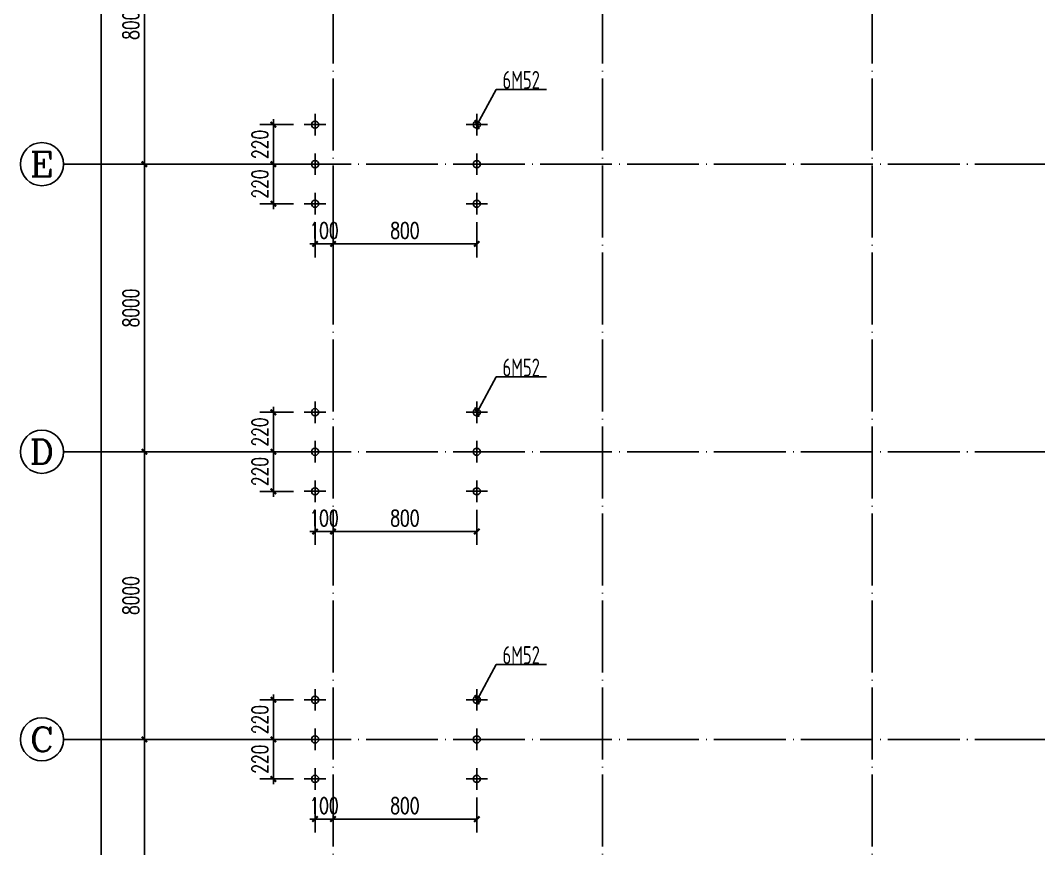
# Model space of a CAD drawing. Extents: x 14475413 to 15955882, y -732572 to -282951.
# Drawn here: x 14998970 to 15027303, y -563775 to -540735 of the extents above; entities that cross this region are included whole.
import ezdxf
from ezdxf.enums import TextEntityAlignment as Align

# ---------------------------------------------------------------- set-up
doc = ezdxf.new("R2010")
doc.units = 0
doc.header["$LTSCALE"] = 1000
doc.header["$MEASUREMENT"] = 0
doc.linetypes.add('DOTE', pattern=[2.42, 2, -0.2, 0.02, -0.2])
for name, color, linetype in [('AXIS', 3, 'Continuous'), ('AXIS_TEXT', 7, 'Continuous'), ('DOTE', 1, 'DOTE'), ('PUB_DIM', 3, 'Continuous'), ('中粗', 4, 'Continuous'), ('标注', 7, 'Continuous')]:
    doc.layers.add(name, color=color, linetype=linetype)
doc.styles.add('_TCH_AXIS', font='COMPLEX', dxfattribs={"bigfont": 'GBCBIG'})
doc.styles.add('_TCH_DIM_T3', font='SIMPLEX', dxfattribs={"width": 0.705882, "bigfont": 'GBCBIG'})
doc.styles.add('COMPLEX', font='COMPLEX')
doc.styles.get("Standard").update_dxf_attribs({"font": 'gbenor.shx', "bigfont": 'gbcbig.shx'})
doc.styles.add('TSSD_REIN', font='tssdeng.shx', dxfattribs={"width": 0.7, "bigfont": 'tssdchn.shx'})
doc.dimstyles.new('100', dxfattribs={"dimtxt": 250, "dimasz": 200, "dimexe": 250, "dimexo": 300, "dimgap": 150, "dimtad": 1, "dimdec": 0, "dimzin": 0, "dimdsep": 46, "dimtxsty": 'Standard', "dimblk": 'ARCHTICK', "dimcen": 0.09, "dimclrd": 256, "dimclre": 256, "dimclrt": 256, "dimadec": 0, "dimazin": 0, "dimtfac": 1, "dimtdec": 0, "dimtix": 1, "dimtmove": 2, "dimatfit": 3, "dimldrblk": 'ARCHTICK', "dimfxl": 0, "dimtolj": 1, "dimtzin": 0, "dimarcsym": 0})
doc.dimstyles.new('_TCH_ARCH&&150', dxfattribs={"dimtxt": 446.25, "dimasz": 150, "dimexe": 375, "dimexo": 450, "dimgap": 150, "dimtad": 1, "dimdec": 0, "dimzin": 0, "dimdsep": 46, "dimtxsty": '_TCH_DIM_T3', "dimblk": 'ARCHTICK', "dimcen": 0.09, "dimclrt": 7, "dimazin": 2, "dimtfac": 1, "dimtdec": 0, "dimtix": 1, "dimtmove": 2, "dimatfit": 3, "dimfxl": 0, "dimtolj": 1, "dimtzin": 0, "dimarcsym": 0})

# ---------------------------------------------------------------- blocks, each defined once
blk = doc.blocks.new('_AXISO')
blk.add_circle((0, 0), 0.5)
at = {"layer": 'AXIS_TEXT', "style": 'COMPLEX', "width": 1.041667}
blk.add_attdef('A', text='', height=0.56, dxfattribs=at).set_placement((-0.25, -0.28), (0.25, -0.28), align=Align.FIT)
blk = doc.blocks.new('_ArchTick')
at = {"color": 0, "linetype": 'ByBlock', "const_width": 0.4}
blk.add_lwpolyline([(-0.5, -0.5), (0.5, 0.5)], dxfattribs=at)
blk = doc.blocks.new('*D1078')
at = {"layer": 'AXIS', "color": 0, "lineweight": -2}
for p, q in [((15005720, -480736), (15000845, -480736)), ((15001220, -576736), (15001220, -480736)), ((15005720, -576736), (15000845, -576736))]:
    blk.add_line(p, q, dxfattribs=at)
at = {"layer": 'Defpoints', "color": 0}
for p in [(15001220, -480736), (15006170, -480736), (15006170, -576736)]:
    blk.add_point(p, dxfattribs=at)
at = {"layer": 'AXIS', "color": 0, "lineweight": -2, "xscale": 150, "yscale": 150, "zscale": 150}
for p, rotation in [((15001220, -480736), 90), ((15001220, -576736), 270)]:
    blk.add_blockref('_ArchTick', p, dxfattribs=dict(at, rotation=rotation))
at = {"layer": 'AXIS', "color": 7, "insert": (15000847, -528736), "char_height": 446.2, "attachment_point": 5, "rotation": 90, "style": '_TCH_DIM_T3'}
blk.add_mtext('\\A1;96000', dxfattribs=at)
blk = doc.blocks.new('*D1080')
at = {"layer": 'AXIS', "color": 0, "lineweight": -2}
for p, q in [((15005720, -560736), (15002045, -560736)), ((15002420, -568736), (15002420, -560736)), ((15005720, -568736), (15002045, -568736))]:
    blk.add_line(p, q, dxfattribs=at)
at = {"layer": 'Defpoints', "color": 0}
for p in [(15002420, -560736), (15006170, -560736), (15006170, -568736)]:
    blk.add_point(p, dxfattribs=at)
at = {"layer": 'AXIS', "color": 0, "lineweight": -2, "xscale": 150, "yscale": 150, "zscale": 150}
for p, rotation in [((15002420, -560736), 90), ((15002420, -568736), 270)]:
    blk.add_blockref('_ArchTick', p, dxfattribs=dict(at, rotation=rotation))
at = {"layer": 'AXIS', "color": 7, "insert": (15002047, -564736), "char_height": 446.2, "attachment_point": 5, "rotation": 90, "style": '_TCH_DIM_T3'}
blk.add_mtext('\\A1;8000', dxfattribs=at)
blk = doc.blocks.new('*D1081')
at = {"layer": 'AXIS', "color": 0, "lineweight": -2}
for p, q in [((15005720, -552736), (15002045, -552736)), ((15002420, -560736), (15002420, -552736)), ((15005720, -560736), (15002045, -560736))]:
    blk.add_line(p, q, dxfattribs=at)
at = {"layer": 'Defpoints', "color": 0}
for p in [(15002420, -552736), (15006170, -552736), (15006170, -560736)]:
    blk.add_point(p, dxfattribs=at)
at = {"layer": 'AXIS', "color": 0, "lineweight": -2, "xscale": 150, "yscale": 150, "zscale": 150}
for p, rotation in [((15002420, -552736), 90), ((15002420, -560736), 270)]:
    blk.add_blockref('_ArchTick', p, dxfattribs=dict(at, rotation=rotation))
at = {"layer": 'AXIS', "color": 7, "insert": (15002047, -556736), "char_height": 446.2, "attachment_point": 5, "rotation": 90, "style": '_TCH_DIM_T3'}
blk.add_mtext('\\A1;8000', dxfattribs=at)
blk = doc.blocks.new('*D1082')
at = {"layer": 'AXIS', "color": 0, "lineweight": -2}
for p, q in [((15005720, -544736), (15002045, -544736)), ((15002420, -552736), (15002420, -544736)), ((15005720, -552736), (15002045, -552736))]:
    blk.add_line(p, q, dxfattribs=at)
at = {"layer": 'Defpoints', "color": 0}
for p in [(15002420, -544736), (15006170, -544736), (15006170, -552736)]:
    blk.add_point(p, dxfattribs=at)
at = {"layer": 'AXIS', "color": 0, "lineweight": -2, "xscale": 150, "yscale": 150, "zscale": 150}
for p, rotation in [((15002420, -544736), 90), ((15002420, -552736), 270)]:
    blk.add_blockref('_ArchTick', p, dxfattribs=dict(at, rotation=rotation))
at = {"layer": 'AXIS', "color": 7, "insert": (15002047, -548736), "char_height": 446.2, "attachment_point": 5, "rotation": 90, "style": '_TCH_DIM_T3'}
blk.add_mtext('\\A1;8000', dxfattribs=at)
blk = doc.blocks.new('*D1083')
at = {"layer": 'AXIS', "color": 0, "lineweight": -2}
for p, q in [((15005720, -536736), (15002045, -536736)), ((15002420, -544736), (15002420, -536736)), ((15005720, -544736), (15002045, -544736))]:
    blk.add_line(p, q, dxfattribs=at)
at = {"layer": 'Defpoints', "color": 0}
for p in [(15002420, -536736), (15006170, -536736), (15006170, -544736)]:
    blk.add_point(p, dxfattribs=at)
at = {"layer": 'AXIS', "color": 0, "lineweight": -2, "xscale": 150, "yscale": 150, "zscale": 150}
for p, rotation in [((15002420, -536736), 90), ((15002420, -544736), 270)]:
    blk.add_blockref('_ArchTick', p, dxfattribs=dict(at, rotation=rotation))
at = {"layer": 'AXIS', "color": 7, "insert": (15002047, -540736), "char_height": 446.2, "attachment_point": 5, "rotation": 90, "style": '_TCH_DIM_T3'}
blk.add_mtext('\\A1;8000', dxfattribs=at)
blk = doc.blocks.new('*D1225')
at = {"layer": 'Defpoints', "color": 0}
for p in [(15006010, -543636), (15007024, -543636), (15007024, -544736)]:
    blk.add_point(p, dxfattribs=at)
at = {"layer": 'PUB_DIM', "color": 0, "lineweight": -2}
for p, q in [((15006574, -543636), (15005635, -543636)), ((15006010, -543636), (15006010, -543486)), ((15006010, -544736), (15006010, -543636)), ((15006574, -544736), (15005635, -544736)), ((15006010, -544736), (15006010, -544886))]:
    blk.add_line(p, q, dxfattribs=at)
at = {"layer": 'PUB_DIM', "color": 0, "lineweight": -2, "xscale": 150, "yscale": 150, "zscale": 150}
for p, rotation in [((15006010, -543636), 270), ((15006010, -544736), 90)]:
    blk.add_blockref('_ArchTick', p, dxfattribs=dict(at, rotation=rotation))
at = {"layer": 'PUB_DIM', "color": 7, "insert": (15005637, -544186), "char_height": 446.2, "attachment_point": 5, "rotation": 90, "style": '_TCH_DIM_T3'}
blk.add_mtext('\\A1;220', dxfattribs=at)
blk = doc.blocks.new('*D1226')
at = {"layer": 'Defpoints', "color": 0}
for p in [(15006010, -544736), (15007024, -544736), (15007024, -545836)]:
    blk.add_point(p, dxfattribs=at)
at = {"layer": 'PUB_DIM', "color": 0, "lineweight": -2}
for p, q in [((15006574, -544736), (15005635, -544736)), ((15006010, -544736), (15006010, -544586)), ((15006010, -545836), (15006010, -544736)), ((15006574, -545836), (15005635, -545836)), ((15006010, -545836), (15006010, -545986))]:
    blk.add_line(p, q, dxfattribs=at)
at = {"layer": 'PUB_DIM', "color": 0, "lineweight": -2, "xscale": 150, "yscale": 150, "zscale": 150}
for p, rotation in [((15006010, -544736), 270), ((15006010, -545836), 90)]:
    blk.add_blockref('_ArchTick', p, dxfattribs=dict(at, rotation=rotation))
at = {"layer": 'PUB_DIM', "color": 7, "insert": (15005637, -545286), "char_height": 446.2, "attachment_point": 5, "rotation": 90, "style": '_TCH_DIM_T3'}
blk.add_mtext('\\A1;220', dxfattribs=at)
blk = doc.blocks.new('*D1227')
at = {"layer": 'Defpoints', "color": 0}
for p in [(15007670, -545901), (15011670, -545901), (15011670, -546953)]:
    blk.add_point(p, dxfattribs=at)
at = {"layer": 'PUB_DIM', "color": 0, "lineweight": -2}
for p, q in [((15007670, -546351), (15007670, -547328)), ((15011670, -546351), (15011670, -547328)), ((15007670, -546953), (15011670, -546953))]:
    blk.add_line(p, q, dxfattribs=at)
at = {"layer": 'PUB_DIM', "color": 0, "lineweight": -2, "xscale": 150, "yscale": 150, "zscale": 150, "rotation": 180}
blk.add_blockref('_ArchTick', (15007670, -546953), dxfattribs=at)
at = {"layer": 'PUB_DIM', "color": 0, "lineweight": -2, "xscale": 150, "yscale": 150, "zscale": 150}
blk.add_blockref('_ArchTick', (15011670, -546953), dxfattribs=at)
at = {"layer": 'PUB_DIM', "color": 7, "insert": (15009670, -546580), "char_height": 446.2, "attachment_point": 5, "style": '_TCH_DIM_T3'}
blk.add_mtext('\\A1;800', dxfattribs=at)
blk = doc.blocks.new('*D1228')
at = {"layer": 'Defpoints', "color": 0}
for p in [(15007170, -545901), (15007670, -545901), (15007670, -546953)]:
    blk.add_point(p, dxfattribs=at)
at = {"layer": 'PUB_DIM', "color": 0, "lineweight": -2}
for p, q in [((15007170, -546351), (15007170, -547328)), ((15007670, -546351), (15007670, -547328)), ((15007170, -546953), (15007020, -546953)), ((15007170, -546953), (15007670, -546953)), ((15007670, -546953), (15007820, -546953))]:
    blk.add_line(p, q, dxfattribs=at)
at = {"layer": 'PUB_DIM', "color": 0, "lineweight": -2, "xscale": 150, "yscale": 150, "zscale": 150}
blk.add_blockref('_ArchTick', (15007170, -546953), dxfattribs=at)
at = {"layer": 'PUB_DIM', "color": 0, "lineweight": -2, "xscale": 150, "yscale": 150, "zscale": 150, "rotation": 180}
blk.add_blockref('_ArchTick', (15007670, -546953), dxfattribs=at)
at = {"layer": 'PUB_DIM', "color": 7, "insert": (15007420, -546580), "char_height": 446.2, "attachment_point": 5, "style": '_TCH_DIM_T3'}
blk.add_mtext('\\A1;100', dxfattribs=at)
blk = doc.blocks.new('*D1237')
at = {"layer": 'Defpoints', "color": 0}
for p in [(15006010, -551636), (15007024, -551636), (15007024, -552736)]:
    blk.add_point(p, dxfattribs=at)
at = {"layer": 'PUB_DIM', "color": 0, "lineweight": -2}
for p, q in [((15006574, -551636), (15005635, -551636)), ((15006010, -551636), (15006010, -551486)), ((15006010, -552736), (15006010, -551636)), ((15006574, -552736), (15005635, -552736)), ((15006010, -552736), (15006010, -552886))]:
    blk.add_line(p, q, dxfattribs=at)
at = {"layer": 'PUB_DIM', "color": 0, "lineweight": -2, "xscale": 150, "yscale": 150, "zscale": 150}
for p, rotation in [((15006010, -551636), 270), ((15006010, -552736), 90)]:
    blk.add_blockref('_ArchTick', p, dxfattribs=dict(at, rotation=rotation))
at = {"layer": 'PUB_DIM', "color": 7, "insert": (15005637, -552186), "char_height": 446.2, "attachment_point": 5, "rotation": 90, "style": '_TCH_DIM_T3'}
blk.add_mtext('\\A1;220', dxfattribs=at)
blk = doc.blocks.new('*D1238')
at = {"layer": 'Defpoints', "color": 0}
for p in [(15006010, -552736), (15007024, -552736), (15007024, -553836)]:
    blk.add_point(p, dxfattribs=at)
at = {"layer": 'PUB_DIM', "color": 0, "lineweight": -2}
for p, q in [((15006574, -552736), (15005635, -552736)), ((15006010, -552736), (15006010, -552586)), ((15006010, -553836), (15006010, -552736)), ((15006574, -553836), (15005635, -553836)), ((15006010, -553836), (15006010, -553986))]:
    blk.add_line(p, q, dxfattribs=at)
at = {"layer": 'PUB_DIM', "color": 0, "lineweight": -2, "xscale": 150, "yscale": 150, "zscale": 150}
for p, rotation in [((15006010, -552736), 270), ((15006010, -553836), 90)]:
    blk.add_blockref('_ArchTick', p, dxfattribs=dict(at, rotation=rotation))
at = {"layer": 'PUB_DIM', "color": 7, "insert": (15005637, -553286), "char_height": 446.2, "attachment_point": 5, "rotation": 90, "style": '_TCH_DIM_T3'}
blk.add_mtext('\\A1;220', dxfattribs=at)
blk = doc.blocks.new('*D1239')
at = {"layer": 'Defpoints', "color": 0}
for p in [(15007670, -553901), (15011670, -553901), (15011670, -554953)]:
    blk.add_point(p, dxfattribs=at)
at = {"layer": 'PUB_DIM', "color": 0, "lineweight": -2}
for p, q in [((15007670, -554351), (15007670, -555328)), ((15011670, -554351), (15011670, -555328)), ((15007670, -554953), (15011670, -554953))]:
    blk.add_line(p, q, dxfattribs=at)
at = {"layer": 'PUB_DIM', "color": 0, "lineweight": -2, "xscale": 150, "yscale": 150, "zscale": 150, "rotation": 180}
blk.add_blockref('_ArchTick', (15007670, -554953), dxfattribs=at)
at = {"layer": 'PUB_DIM', "color": 0, "lineweight": -2, "xscale": 150, "yscale": 150, "zscale": 150}
blk.add_blockref('_ArchTick', (15011670, -554953), dxfattribs=at)
at = {"layer": 'PUB_DIM', "color": 7, "insert": (15009670, -554580), "char_height": 446.2, "attachment_point": 5, "style": '_TCH_DIM_T3'}
blk.add_mtext('\\A1;800', dxfattribs=at)
blk = doc.blocks.new('*D1240')
at = {"layer": 'Defpoints', "color": 0}
for p in [(15007170, -553901), (15007670, -553901), (15007670, -554953)]:
    blk.add_point(p, dxfattribs=at)
at = {"layer": 'PUB_DIM', "color": 0, "lineweight": -2}
for p, q in [((15007170, -554351), (15007170, -555328)), ((15007670, -554351), (15007670, -555328)), ((15007170, -554953), (15007020, -554953)), ((15007170, -554953), (15007670, -554953)), ((15007670, -554953), (15007820, -554953))]:
    blk.add_line(p, q, dxfattribs=at)
at = {"layer": 'PUB_DIM', "color": 0, "lineweight": -2, "xscale": 150, "yscale": 150, "zscale": 150}
blk.add_blockref('_ArchTick', (15007170, -554953), dxfattribs=at)
at = {"layer": 'PUB_DIM', "color": 0, "lineweight": -2, "xscale": 150, "yscale": 150, "zscale": 150, "rotation": 180}
blk.add_blockref('_ArchTick', (15007670, -554953), dxfattribs=at)
at = {"layer": 'PUB_DIM', "color": 7, "insert": (15007420, -554580), "char_height": 446.2, "attachment_point": 5, "style": '_TCH_DIM_T3'}
blk.add_mtext('\\A1;100', dxfattribs=at)
blk = doc.blocks.new('*D1273')
at = {"layer": 'Defpoints', "color": 0}
for p in [(15006010, -559636), (15007024, -559636), (15007024, -560736)]:
    blk.add_point(p, dxfattribs=at)
at = {"layer": 'PUB_DIM', "color": 0, "lineweight": -2}
for p, q in [((15006010, -559636), (15006010, -559486)), ((15006574, -559636), (15005635, -559636)), ((15006010, -560736), (15006010, -559636)), ((15006574, -560736), (15005635, -560736)), ((15006010, -560736), (15006010, -560886))]:
    blk.add_line(p, q, dxfattribs=at)
at = {"layer": 'PUB_DIM', "color": 0, "lineweight": -2, "xscale": 150, "yscale": 150, "zscale": 150}
for p, rotation in [((15006010, -559636), 270), ((15006010, -560736), 90)]:
    blk.add_blockref('_ArchTick', p, dxfattribs=dict(at, rotation=rotation))
at = {"layer": 'PUB_DIM', "color": 7, "insert": (15005637, -560186), "char_height": 446.2, "attachment_point": 5, "rotation": 90, "style": '_TCH_DIM_T3'}
blk.add_mtext('\\A1;220', dxfattribs=at)
blk = doc.blocks.new('*D1274')
at = {"layer": 'Defpoints', "color": 0}
for p in [(15006010, -560736), (15007024, -560736), (15007024, -561836)]:
    blk.add_point(p, dxfattribs=at)
at = {"layer": 'PUB_DIM', "color": 0, "lineweight": -2}
for p, q in [((15006010, -560736), (15006010, -560586)), ((15006574, -560736), (15005635, -560736)), ((15006010, -561836), (15006010, -560736)), ((15006574, -561836), (15005635, -561836)), ((15006010, -561836), (15006010, -561986))]:
    blk.add_line(p, q, dxfattribs=at)
at = {"layer": 'PUB_DIM', "color": 0, "lineweight": -2, "xscale": 150, "yscale": 150, "zscale": 150}
for p, rotation in [((15006010, -560736), 270), ((15006010, -561836), 90)]:
    blk.add_blockref('_ArchTick', p, dxfattribs=dict(at, rotation=rotation))
at = {"layer": 'PUB_DIM', "color": 7, "insert": (15005637, -561286), "char_height": 446.2, "attachment_point": 5, "rotation": 90, "style": '_TCH_DIM_T3'}
blk.add_mtext('\\A1;220', dxfattribs=at)
blk = doc.blocks.new('*D1275')
at = {"layer": 'Defpoints', "color": 0}
for p in [(15007670, -561901), (15011670, -561901), (15011670, -562953)]:
    blk.add_point(p, dxfattribs=at)
at = {"layer": 'PUB_DIM', "color": 0, "lineweight": -2}
for p, q in [((15007670, -562351), (15007670, -563328)), ((15011670, -562351), (15011670, -563328)), ((15007670, -562953), (15011670, -562953))]:
    blk.add_line(p, q, dxfattribs=at)
at = {"layer": 'PUB_DIM', "color": 0, "lineweight": -2, "xscale": 150, "yscale": 150, "zscale": 150, "rotation": 180}
blk.add_blockref('_ArchTick', (15007670, -562953), dxfattribs=at)
at = {"layer": 'PUB_DIM', "color": 0, "lineweight": -2, "xscale": 150, "yscale": 150, "zscale": 150}
blk.add_blockref('_ArchTick', (15011670, -562953), dxfattribs=at)
at = {"layer": 'PUB_DIM', "color": 7, "insert": (15009670, -562580), "char_height": 446.2, "attachment_point": 5, "style": '_TCH_DIM_T3'}
blk.add_mtext('\\A1;800', dxfattribs=at)
blk = doc.blocks.new('*D1276')
at = {"layer": 'Defpoints', "color": 0}
for p in [(15007170, -561901), (15007670, -561901), (15007670, -562953)]:
    blk.add_point(p, dxfattribs=at)
at = {"layer": 'PUB_DIM', "color": 0, "lineweight": -2}
for p, q in [((15007170, -562351), (15007170, -563328)), ((15007670, -562351), (15007670, -563328)), ((15007170, -562953), (15007020, -562953)), ((15007170, -562953), (15007670, -562953)), ((15007670, -562953), (15007820, -562953))]:
    blk.add_line(p, q, dxfattribs=at)
at = {"layer": 'PUB_DIM', "color": 0, "lineweight": -2, "xscale": 150, "yscale": 150, "zscale": 150}
blk.add_blockref('_ArchTick', (15007170, -562953), dxfattribs=at)
at = {"layer": 'PUB_DIM', "color": 0, "lineweight": -2, "xscale": 150, "yscale": 150, "zscale": 150, "rotation": 180}
blk.add_blockref('_ArchTick', (15007670, -562953), dxfattribs=at)
at = {"layer": 'PUB_DIM', "color": 7, "insert": (15007420, -562580), "char_height": 446.2, "attachment_point": 5, "style": '_TCH_DIM_T3'}
blk.add_mtext('\\A1;100', dxfattribs=at)

msp = doc.modelspace()

# ---------------------------------------------------------------- linework, layer by layer
at = {"layer": 'AXIS'}
for p, q in [((15006170.1, -544735.7), (15000170.1, -544735.7)), ((15006170.1, -552735.7), (15000170.1, -552735.7)), ((15006170.1, -560735.7), (15000170.1, -560735.7))]:
    msp.add_line(p, q, dxfattribs=at)
at = {"layer": 'DOTE'}
for p, q in [((15007670.1, -578235.7), (15007670.1, -479235.7)), ((15015170.1, -578235.7), (15015170.1, -479235.7)), ((15022670.1, -578235.7), (15022670.1, -479235.7)), ((15006170.1, -544735.7), (15069170.1, -544735.7)), ((15006170.1, -552735.7), (15069170.1, -552735.7)), ((15006170.1, -560735.7), (15069170.1, -560735.7))]:
    msp.add_line(p, q, dxfattribs=at)
at = {"layer": '中粗', "linetype": 'ByBlock'}
for p, q in [((15007170.1, -543335.7), (15007170.1, -543935.7)), ((15011670.1, -543335.7), (15011670.1, -543935.7)), ((15007470.1, -543635.7), (15006870.1, -543635.7)), ((15011970.1, -543635.7), (15011370.1, -543635.7)), ((15007170.1, -544435.7), (15007170.1, -545035.7)), ((15011670.1, -544435.7), (15011670.1, -545035.7)), ((15007470.1, -544735.7), (15006870.1, -544735.7)), ((15011970.1, -544735.7), (15011370.1, -544735.7)), ((15007170.1, -545535.7), (15007170.1, -546135.7)), ((15011670.1, -545535.7), (15011670.1, -546135.7)), ((15007470.1, -545835.7), (15006870.1, -545835.7)), ((15007095.1, -545835.7), (15007095.1, -545835.7)), ((15011970.1, -545835.7), (15011370.1, -545835.7)), ((15011595.1, -545835.7), (15011595.1, -545835.7)), ((15007170.1, -551335.7), (15007170.1, -551935.7)), ((15011670.1, -551335.7), (15011670.1, -551935.7)), ((15007470.1, -551635.7), (15006870.1, -551635.7)), ((15011970.1, -551635.7), (15011370.1, -551635.7)), ((15007170.1, -552435.7), (15007170.1, -553035.7)), ((15011670.1, -552435.7), (15011670.1, -553035.7)), ((15007470.1, -552735.7), (15006870.1, -552735.7)), ((15011970.1, -552735.7), (15011370.1, -552735.7)), ((15007170.1, -553535.7), (15007170.1, -554135.7)), ((15011670.1, -553535.7), (15011670.1, -554135.7)), ((15007470.1, -553835.7), (15006870.1, -553835.7)), ((15007095.1, -553835.7), (15007095.1, -553835.7)), ((15011970.1, -553835.7), (15011370.1, -553835.7)), ((15011595.1, -553835.7), (15011595.1, -553835.7)), ((15007170.1, -559335.7), (15007170.1, -559935.7)), ((15011670.1, -559335.7), (15011670.1, -559935.7)), ((15007470.1, -559635.7), (15006870.1, -559635.7)), ((15011970.1, -559635.7), (15011370.1, -559635.7)), ((15007170.1, -560435.7), (15007170.1, -561035.7)), ((15011670.1, -560435.7), (15011670.1, -561035.7)), ((15007470.1, -560735.7), (15006870.1, -560735.7)), ((15011970.1, -560735.7), (15011370.1, -560735.7)), ((15007170.1, -561535.7), (15007170.1, -562135.7)), ((15011670.1, -561535.7), (15011670.1, -562135.7)), ((15007470.1, -561835.7), (15006870.1, -561835.7)), ((15007095.1, -561835.7), (15007095.1, -561835.7)), ((15011970.1, -561835.7), (15011370.1, -561835.7)), ((15011595.1, -561835.7), (15011595.1, -561835.7))]:
    msp.add_line(p, q, dxfattribs=at)
for centre in [(15007170.1, -543635.7), (15011670.1, -543635.7), (15007170.1, -544735.7), (15011670.1, -544735.7), (15007170.1, -545835.7), (15011670.1, -545835.7), (15007170.1, -551635.7), (15011670.1, -551635.7), (15007170.1, -552735.7), (15011670.1, -552735.7), (15007170.1, -553835.7), (15011670.1, -553835.7), (15007170.1, -559635.7), (15011670.1, -559635.7), (15007170.1, -560735.7), (15011670.1, -560735.7), (15007170.1, -561835.7), (15011670.1, -561835.7)]:
    msp.add_circle(centre, 100, dxfattribs=at)

# ---------------------------------------------------------------- block references
at = {"layer": 'AXIS'}
ref = msp.add_blockref('_AXISO', (14999570.1, -544735.7), dxfattribs=dict(at, xscale=1200, yscale=1200, zscale=1200))
ref.add_attrib('A', 'E', dxfattribs={"layer": 'AXIS_TEXT', "ltscale": 0.5, "height": 678.8, "style": '_TCH_AXIS', "width": 1.3125}).set_placement((14999230.7, -545075.1), (14999909.5, -545075.1), align=Align.FIT)
ref = msp.add_blockref('_AXISO', (14999570.1, -552735.7), dxfattribs=dict(at, xscale=1200, yscale=1200, zscale=1200))
ref.add_attrib('A', 'D', dxfattribs={"layer": 'AXIS_TEXT', "ltscale": 0.5, "height": 678.8, "style": '_TCH_AXIS', "width": 1.235294}).set_placement((14999230.7, -553075.1), (14999909.5, -553075.1), align=Align.FIT)
ref = msp.add_blockref('_AXISO', (14999570.1, -560735.7), dxfattribs=dict(at, xscale=1200, yscale=1200, zscale=1200))
ref.add_attrib('A', 'C', dxfattribs={"layer": 'AXIS_TEXT', "ltscale": 0.5, "height": 678.8, "style": '_TCH_AXIS', "width": 1.4}).set_placement((14999230.7, -561075.1), (14999909.5, -561075.1), align=Align.FIT)

# ---------------------------------------------------------------- texts
at = {"color": 6, "ltscale": 0.5, "style": 'TSSD_REIN', "width": 0.7}
for p in [(15012386.7, -542641.8), (15012386.7, -550641.8), (15012386.7, -558641.8)]:
    msp.add_text('6M52', height=500, dxfattribs=at).set_placement(p)

# ---------------------------------------------------------------- dimensions: what is measured, and where the dimension line sits
at = {"layer": 'AXIS'}
for p1, p2, distance, text, picture, middle in [((15006170.1, -576735.7), (15006170.1, -480735.7), 4950, '96000', '*D1078', (15000847, -528735.7)), ((15006170.1, -544735.7), (15006170.1, -536735.7), 3750, '8000', '*D1083', (15002047, -540735.7)), ((15006170.1, -552735.7), (15006170.1, -544735.7), 3750, '8000', '*D1082', (15002047, -548735.7)), ((15006170.1, -560735.7), (15006170.1, -552735.7), 3750, '8000', '*D1081', (15002047, -556735.7)), ((15006170.1, -568735.7), (15006170.1, -560735.7), 3750, '8000', '*D1080', (15002047, -564735.7))]:
    dim = msp.add_aligned_dim(p1=p1, p2=p2, distance=distance, text=text, dimstyle='_TCH_ARCH&&150', dxfattribs=at)
    dim.commit()
    dim.dimension.update_dxf_attribs({"geometry": picture, "text_midpoint": middle})
at = {"layer": 'PUB_DIM'}
for p1, p2, distance, text, picture, middle in [((15007023.6, -544735.7), (15007023.6, -543635.7), 1014, '220', '*D1225', (15005636.5, -544185.7)), ((15007023.6, -545835.7), (15007023.6, -544735.7), 1014, '220', '*D1226', (15005636.5, -545285.7)), ((15007170.1, -545901.2), (15007670.1, -545901.2), -1051.8, '100', '*D1228', (15007420.1, -546579.9)), ((15007670.1, -545901.2), (15011670.1, -545901.2), -1051.8, '800', '*D1227', (15009670.1, -546579.9)), ((15007023.6, -552735.7), (15007023.6, -551635.7), 1014, '220', '*D1237', (15005636.5, -552185.7)), ((15007023.6, -553835.7), (15007023.6, -552735.7), 1014, '220', '*D1238', (15005636.5, -553285.7)), ((15007170.1, -553901.2), (15007670.1, -553901.2), -1051.8, '100', '*D1240', (15007420.1, -554579.9)), ((15007670.1, -553901.2), (15011670.1, -553901.2), -1051.8, '800', '*D1239', (15009670.1, -554579.9)), ((15007023.6, -560735.7), (15007023.6, -559635.7), 1014, '220', '*D1273', (15005636.5, -560185.7)), ((15007023.6, -561835.7), (15007023.6, -560735.7), 1014, '220', '*D1274', (15005636.5, -561285.7)), ((15007170.1, -561901.2), (15007670.1, -561901.2), -1051.8, '100', '*D1276', (15007420.1, -562579.9)), ((15007670.1, -561901.2), (15011670.1, -561901.2), -1051.8, '800', '*D1275', (15009670.1, -562579.9))]:
    dim = msp.add_aligned_dim(p1=p1, p2=p2, distance=distance, text=text, dimstyle='_TCH_ARCH&&150', dxfattribs=at)
    dim.commit()
    dim.dimension.update_dxf_attribs({"geometry": picture, "text_midpoint": middle})

# ---------------------------------------------------------------- leaders
at = {"layer": '标注', "linetype": 'ByBlock'}
for points in [[(15011676.4, -543631.7), (15012211.2, -542653.8), (15013613.3, -542653.8)], [(15011676.4, -551631.7), (15012211.2, -550653.8), (15013613.3, -550653.8)], [(15011676.4, -559631.7), (15012211.2, -558653.8), (15013613.3, -558653.8)]]:
    msp.add_leader(points, dimstyle='100', override={"dimgap": 150, "dimtad": 0}, dxfattribs=at)

doc.saveas('drawing.dxf')
